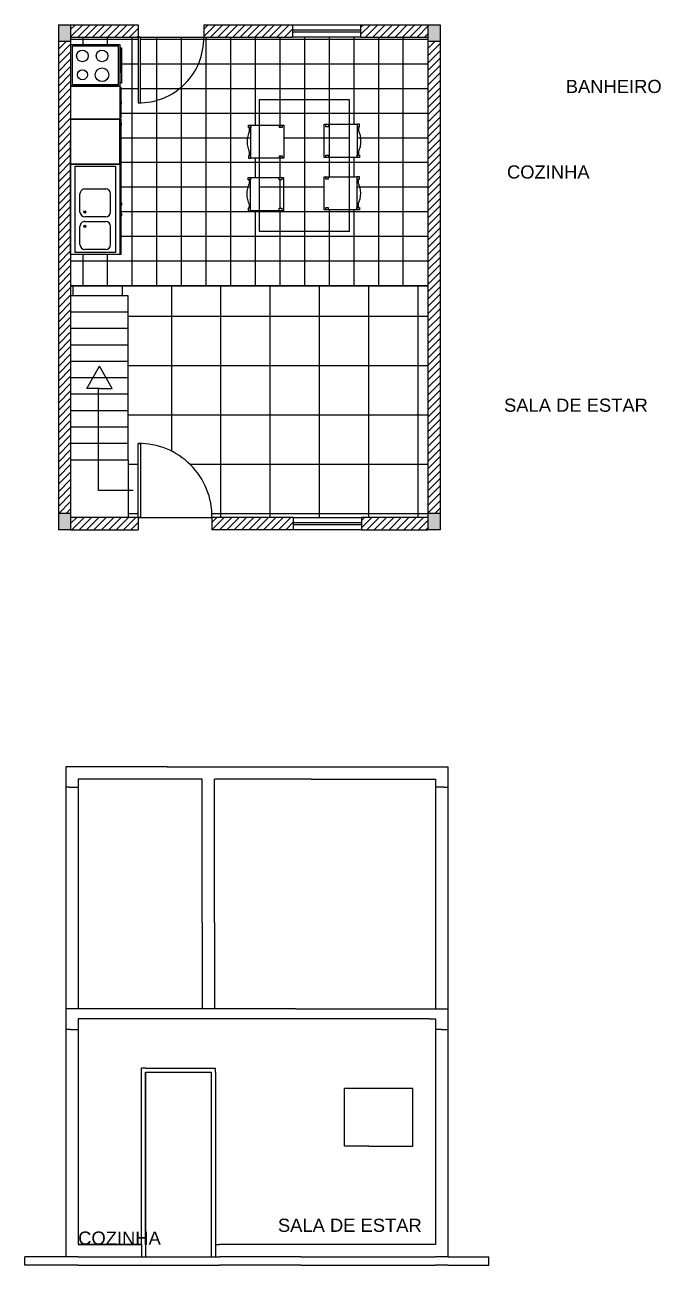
# Model space of a CAD drawing. Header units: millimetres. Extents: x 0 to 3396, y 982 to 2884.
# Drawn here: x 2091.35 to 2099.21, y 982.06 to 997.17 of the extents above; entities that cross this region are included whole.
import ezdxf

# ---------------------------------------------------------------- set-up
doc = ezdxf.new("R2010")
doc.units = ezdxf.units.MM
for name, color, linetype in [('ABERTURA', 5, 'Continuous'), ('ESCADA', 1, 'Continuous'), ('HACHURA', 8, 'Continuous'), ('JANELA', 3, 'Continuous'), ('MOBILIA', 2, 'Continuous'), ('PAREDE', 7, 'Continuous'), ('PISO', 6, 'Continuous'), ('TEXTOS', 2, 'Continuous')]:
    doc.layers.add(name, color=color, linetype=linetype)
doc.styles.add('ARIAL', font='arial.ttf')
pattern_1 = [(0, (2096.259080352711, 993.9938869224709), (0, 0.3), []), (90, (2096.259080352711, 993.9938869224709), (-0.3, 1.83697019872103e-17), [])]

msp = doc.modelspace()

# ---------------------------------------------------------------- hatches: boundary and pattern name
at = {"layer": 'HACHURA'}
h = msp.add_hatch(dxfattribs=at)
h.set_pattern_fill('ANSI31', color=256, scale=0.02)
h.set_pattern_definition([(45, (-32.10096218178842, -8.40814756211887), (-0.04490128060534576, 0.04490128060534577), [])])
h.paths.add_polyline_path([(2094.619080352711, 991.1688229473272), (2093.629080352711, 991.1688229473272), (2093.629080352711, 991.0188229473273), (2094.619080352711, 991.0188229473273)])
h.paths.add_polyline_path([(2096.259080352711, 991.1688229473274), (2095.449080352711, 991.1688229473272), (2095.449080352711, 991.0188229473273), (2096.259080352711, 991.0188229473273)])
h.paths.add_polyline_path([(2092.729080352711, 991.1688229473272), (2091.909080352711, 991.1688229473274), (2091.909080352711, 991.0188229473273), (2092.729080352711, 991.0188229473273)])
h.paths.add_polyline_path([(2096.409080352711, 996.9688229473273), (2096.259080352711, 996.9688229473273), (2096.259080352711, 991.2188229473273), (2096.409080352711, 991.2188229473273)])
h.paths.add_polyline_path([(2096.259080352711, 997.1688229473274), (2095.439080352711, 997.1688229473274), (2095.439080352711, 997.0188229473273), (2096.259080352711, 997.0188229473273)])
h.paths.add_polyline_path([(2094.609080352711, 997.1688229473274), (2093.529080352711, 997.1688229473274), (2093.529080352711, 997.0188229473273), (2094.609080352711, 997.0188229473273)])
h.paths.add_polyline_path([(2092.729080352711, 997.1688229473274), (2091.909080352711, 997.1688229473274), (2091.909080352711, 997.0188229473273), (2092.509080352711, 997.0188229473273), (2092.729080352711, 997.0188229473273)])
h.paths.add_polyline_path([(2091.909080352711, 996.1088229473272), (2091.909080352711, 996.5088229473273), (2091.909080352711, 996.9688229473273), (2091.759080352711, 996.9688229473273), (2091.759080352711, 991.2188229473273), (2091.909080352711, 991.2188229473273), (2091.909080352711, 994.4603229472704), (2091.909044695073, 994.4603229472704), (2091.909044695073, 995.5603229472705)])
h.paths.add_polyline_path([(2099.47318034277, 996.9688239325898), (2099.32318034277, 996.9688239325898), (2099.32318034277, 991.2188239325898), (2099.47318034277, 991.2188239325898)])
h.paths.add_polyline_path([(2100.68318034277, 997.1688239325898), (2099.47318034277, 997.1688239325898), (2099.47318034277, 997.0188239325897), (2100.68318034277, 997.01882393259)])
h.paths.add_polyline_path([(2102.19318034277, 997.1688239325898), (2101.09318034277, 997.1688239325898), (2100.98318034277, 997.1688239325898), (2100.98318034277, 997.0188239325897), (2102.193180342771, 997.0188239325897)])
h.paths.add_polyline_path([(2103.82318034277, 997.1688239325898), (2103.10318034277, 997.1688239325898), (2103.10318034277, 997.0188239325894), (2103.674759006344, 997.0188239325894), (2103.82318034277, 997.0188239325897)])
h.paths.add_polyline_path([(2103.973180342769, 996.9688239325898), (2103.82318034277, 996.9688239325898), (2103.82318034277, 991.2188239325898), (2103.973180342769, 991.2188239325898)])
h.paths.add_polyline_path([(2103.82318034277, 991.1688239325898), (2103.01318034277, 991.1688239325896), (2103.01318034277, 991.0188239325897), (2103.82318034277, 991.0188239325897)])
h.paths.add_polyline_path([(2102.18318034277, 991.1688239325896), (2099.47318034277, 991.1688239325889), (2099.47318034277, 991.0188239325897), (2102.18318034277, 991.0188239325897)])
at = {"layer": 'HACHURA', "transparency": 33554559}
h = msp.add_hatch(color=256, dxfattribs=at)
h.dxf.hatch_style = 1
h.paths.add_polyline_path([(2099.47318034277, 991.2188239325898), (2099.32318034277, 991.2188239325898), (2099.32318034277, 991.0188239325897), (2099.47318034277, 991.0188239325897)])
h.paths.add_polyline_path([(2103.973180342769, 991.2188239325898), (2103.82318034277, 991.2188239325898), (2103.82318034277, 991.0188239325897), (2103.973180342769, 991.0188239325897)])
h.paths.add_polyline_path([(2103.973180342769, 997.1688239325898), (2103.82318034277, 997.1688239325898), (2103.82318034277, 996.9688239325898), (2103.973180342769, 996.9688239325898)])
h.paths.add_polyline_path([(2099.47318034277, 997.1688239325898), (2099.32318034277, 997.1688239325898), (2099.32318034277, 996.9688239325898), (2099.47318034277, 996.9688239325898)])
h.paths.add_polyline_path([(2096.409080352711, 997.1688229473274), (2096.259080352711, 997.1688229473274), (2096.259080352711, 996.9688229473273), (2096.409080352711, 996.9688229473273)])
h.paths.add_polyline_path([(2091.909080352711, 997.1688229473274), (2091.759080352711, 997.1688229473274), (2091.759080352711, 996.9688229473273), (2091.909080352711, 996.9688229473273), (2091.909080352711, 997.0188229473273)])
h.paths.add_polyline_path([(2091.909080352711, 991.2188229473273), (2091.759080352711, 991.2188229473273), (2091.759080352711, 991.0188229473273), (2091.909080352711, 991.0188229473273)])
h.paths.add_polyline_path([(2096.409080352711, 991.2188229473273), (2096.259080352711, 991.2188229473273), (2096.259080352711, 991.0188229473273), (2096.409080352711, 991.0188229473273)])
at = {"layer": 'HACHURA', "transparency": 33554661}
h = msp.add_hatch(dxfattribs=at)
h.set_pattern_fill('_USER', color=6, scale=0.6, double=1, pattern_type=0)
h.set_pattern_definition([(0, (2096.139015022097, 991.2188229473273), (0, 0.6), []), (90, (2096.139015022097, 991.2188229473273), (-0.6, 3.673940397442059e-17), [])])
h.paths.add_polyline_path([(2096.259080352711, 993.9882316772135), (2091.909080352711, 993.9882316772134), (2091.909080352711, 993.8688229473279), (2092.609080352711, 993.8688229473277), (2092.609080352711, 991.8688229473272), (2092.609080352711, 991.1688229473272), (2092.729080352711, 991.1688229473272), (2092.729080352711, 992.0688229473272, -0.4241764030017138), (2093.629080352711, 991.1688229473272), (2094.619080352711, 991.1688229473272), (2095.449080352711, 991.1688229473274), (2096.259080352711, 991.1688229473274)])
h.paths.add_polyline_path([(2101.083180342626, 992.0888077032196), (2101.082368351221, 991.2788239325893), (2101.882695517678, 991.2788239325893, 0.4060490705893778)], flags=17)
h.paths.add_polyline_path([(2103.82318034277, 994.1288239325899), (2101.08318034277, 994.1288239325892), (2101.08318034277, 992.2645996293011), (2101.08318034277, 992.0888077032166, -0.4167939355261314), (2101.882368351221, 991.2488239325891), (2101.082368351221, 991.2488239325891), (2101.082368351221, 991.1688239325894), (2102.18318034277, 991.1688239325896), (2103.01318034277, 991.1688239325898), (2103.82318034277, 991.1688239325898)])
h.paths.add_polyline_path([(2103.82318034277, 997.0188239325897), (2103.10318034277, 997.0188239325895), (2102.19318034277, 997.0188239325897), (2101.08318034277, 997.0188239325897), (2101.08318034277, 994.9788239325884, -0.4270978910578481), (2101.783180342769, 994.2788239325888), (2101.08318034277, 994.2788239325888), (2101.083180342769, 994.2538239325888), (2101.083180342769, 994.2288239325889), (2103.82318034277, 994.2288239325898)])
h.paths.add_polyline_path([(2101.083180342788, 994.9788239325889), (2101.08318034277, 994.3088239325888), (2101.783180342769, 994.3088239325888, 0.4142135623651949)], flags=17)
h = msp.add_hatch(dxfattribs=at)
h.set_pattern_fill('_USER', color=6, scale=0.3, double=1, pattern_type=0)
h.set_pattern_definition(pattern_1)
h.paths.add_polyline_path([(2096.259080352711, 997.0188229473273), (2095.439080352711, 997.0188229473273), (2094.609080352711, 997.0188229473273), (2093.529080352712, 997.0188229473273, -0.4254503773550444), (2092.729080352711, 996.2188229473273), (2092.729080352711, 997.0188229473273), (2091.909080352711, 997.0188229473273), (2091.909080352711, 996.9302227467964), (2092.509115963464, 996.9302227467964), (2092.509115963464, 996.8909421316313), (2092.527115963464, 996.8909421316313), (2092.527115963464, 996.4601626389571), (2092.509115963464, 996.4601626389571), (2092.509115963464, 996.4202227467964), (2092.509115963464, 996.4102227467966), (2092.519114438303, 996.4102227467966), (2092.519114404753, 996.235253082341), (2092.525114398988, 996.2352530811905), (2092.525114398988, 996.205192414819), (2092.519114398988, 996.2051924159695), (2092.519114365437, 996.0302227467977), (2092.509115963464, 996.0302227467977), (2092.509115963464, 996.0202227467979), (2092.518959223962, 996.0202227467979), (2092.518966775949, 995.9720339918), (2092.524966775949, 995.9720339918), (2092.524966775949, 995.9420339918), (2092.518971486959, 995.9419733261694), (2092.519045339833, 995.470722746741), (2092.519039419637, 995.0014105385584), (2092.5290395072, 995.0014105677463), (2092.5290395072, 994.9714105677464), (2092.5190395072, 994.9714105677464), (2092.519039659524, 994.9192227467962), (2092.519120966568, 994.9192227467962), (2092.519121104475, 994.8719741736642), (2092.529121192038, 994.8719742028521), (2092.529121192038, 994.8419742028522), (2092.519121192038, 994.8419742028522), (2092.519122564594, 994.3717227467395), (2091.909080352711, 994.3717227467395), (2091.909080352711, 993.9882316772134), (2096.259080352711, 993.9882316772135)])
h.paths.add_polyline_path([(2094.099645332471, 995.3096381946843), (2094.099645227856, 994.9049466598467), (2094.202162310423, 994.9049466532771), (2094.202162310423, 995.3096381836332)], flags=16)
h.paths.add_polyline_path([(2095.397416415276, 995.5525227590407), (2095.39741651989, 995.9572142938783), (2095.302162310423, 995.9572142999825), (2095.302162310423, 995.5525227693089)], flags=16)
h.paths.add_polyline_path([(2095.394052042236, 994.9145127419043), (2095.39405214685, 995.319204276742), (2095.044085859237, 995.3192042991689), (2095.044085857314, 995.2892042979767), (2095.014085856123, 995.2892042998993), (2095.014085858045, 995.3192043010913), (2094.994052170692, 995.3192043023752), (2094.994052114956, 994.9145127850221), (2095.014085832111, 994.9145127828626), (2095.014085834034, 994.9445127849305), (2095.044085829638, 994.9445127830082), (2095.044085833303, 994.9145127796288)], flags=16)
h.paths.add_polyline_path([(2095.424052122109, 994.9145127399821), (2095.394052120917, 994.9145127419043), (2095.394052122839, 994.9445127430969), (2095.409052120264, 994.9445127421355), (2095.409052122988, 994.9870214476872, 0.2411352556623428), (2095.4090521428, 995.2466955865214), (2095.409052142352, 995.289204274589), (2095.394052144927, 995.2892042755503), (2095.39405214685, 995.319204276742), (2095.424052148041, 995.3192042748198), (2095.424052146119, 995.2892042736277), (2095.409052142352, 995.289204274589), (2095.4090521428, 995.2466955865214, -0.2411352556623428), (2095.409052122988, 994.9870214476872), (2095.409052120264, 994.9445127421355), (2095.424052124031, 994.9445127411742)], flags=16)
h.paths.add_polyline_path([(2095.427416495149, 995.5525227571185), (2095.397416493957, 995.5525227590407), (2095.397416495879, 995.5825227602332), (2095.412416493304, 995.5825227592719), (2095.412416496028, 995.6250314648236, 0.2411352556623688), (2095.41241651584, 995.8847056036577), (2095.412416515393, 995.9272142917254), (2095.397416517967, 995.9272142926867), (2095.39741651989, 995.9572142938783), (2095.427416521082, 995.9572142919561), (2095.42741651916, 995.927214290764), (2095.412416515393, 995.9272142917254), (2095.41241651584, 995.8847056036577, -0.241135255662369), (2095.412416496028, 995.6250314648236), (2095.412416493304, 995.5825227592719), (2095.427416497071, 995.5825227583106)], flags=16)
h.paths.add_polyline_path([(2094.479611516661, 994.9049466354973), (2094.449611515469, 994.9049466374199), (2094.449611517392, 994.934946638612), (2094.479611518584, 994.9349466366893)], flags=16)
h.paths.add_polyline_path([(2095.047450206343, 995.552522798952), (2095.017450205151, 995.5525228008747), (2095.017450207074, 995.5825228020668), (2095.047450202678, 995.5825228001446)], flags=16)
h.paths.add_polyline_path([(2094.479611540673, 995.2796381516582), (2094.449611545068, 995.2796381535804), (2094.449611541403, 995.309638154773), (2094.479611542595, 995.3096381528503)], flags=16)
h.paths.add_polyline_path([(2094.099645227856, 994.9049466598467), (2094.069645226665, 994.9049466617689), (2094.069645228587, 994.934946662961), (2094.084645232354, 994.9349466619997), (2094.084645231907, 994.9774553500673, -0.2411352556623161), (2094.084645251718, 995.2371294889015), (2094.084645254442, 995.2796381944531), (2094.069645250675, 995.2796381954145), (2094.069645252598, 995.3096381966066), (2094.09964525379, 995.3096381946843), (2094.099645251868, 995.2796381934918), (2094.084645254442, 995.2796381944531), (2094.084645251718, 995.2371294889015, 0.2411352556623156), (2094.084645231907, 994.9774553500673), (2094.084645232354, 994.9349466619997), (2094.099645229779, 994.9349466610383)], flags=16)
h.paths.add_polyline_path([(2094.103009705511, 995.9476482118207), (2094.103009600897, 995.5429566769831), (2094.45297588851, 995.5429566545562), (2094.452975890432, 995.5729566557484), (2094.482975891624, 995.5729566538257), (2094.482975889702, 995.5429566526337), (2094.503009577055, 995.5429566513499), (2094.503009632791, 995.9476481687029), (2094.482975915636, 995.9476481708624), (2094.482975913713, 995.9176481687946), (2094.452975918109, 995.9176481707168), (2094.452975914443, 995.9476481740962)], flags=16)
h.paths.add_polyline_path([(2095.047450230355, 995.927214315113), (2095.017450229163, 995.9272143170357), (2095.017450231085, 995.9572143182278), (2095.047450232277, 995.9572143163051)], flags=16)
h.paths.add_polyline_path([(2094.103009600897, 995.5429566769831), (2094.073009599705, 995.5429566789053), (2094.073009601627, 995.5729566800974), (2094.088009605394, 995.572956679136), (2094.088009604947, 995.6154653672037, -0.2411352556623161), (2094.088009624759, 995.8751395060378), (2094.088009627483, 995.9176482115895), (2094.073009623716, 995.9176482125508), (2094.073009625638, 995.9476482137429), (2094.10300962683, 995.9476482118207), (2094.103009624908, 995.9176482106282), (2094.088009627483, 995.9176482115895), (2094.088009624759, 995.8751395060378, 0.2411352556623156), (2094.088009604947, 995.6154653672037), (2094.088009605394, 995.572956679136), (2094.103009602819, 995.5729566781747)], flags=16)
h = msp.add_hatch(dxfattribs=at)
h.set_pattern_fill('_USER', color=6, scale=0.3, double=1, pattern_type=0)
h.set_pattern_definition(pattern_1)
h.paths.add_polyline_path([(2093.529080352711, 997.0188229473762), (2092.759080352711, 997.0188229473291), (2092.759080352711, 996.2188229473273, 0.4142135623914376)])

# ---------------------------------------------------------------- linework, layer by layer
at = {"layer": 'ABERTURA'}
for p, q in [((2092.729080352711, 997.0188229473273), (2092.729080352711, 996.2188229473273)), ((2092.759080352711, 997.0188229473273), (2092.729080352711, 997.0188229473273)), ((2092.759080352711, 996.2188229473273), (2092.759080352711, 997.0188229473273)), ((2092.729080352711, 996.2188229473273), (2092.759080352711, 996.2188229473273)), ((2092.729080352711, 991.1688229473272), (2092.729080352711, 992.0688229473272)), ((2092.729080352711, 992.0688229473272), (2092.759080352711, 992.0688229473272)), ((2092.759080352711, 992.0688229473272), (2092.759080352711, 991.1688229473272)), ((2092.759080352711, 991.1688229473272), (2092.729080352711, 991.1688229473272)), ((2092.820824255553, 984.4636602085117), (2092.770824255552, 984.4636602085116)), ((2092.770824255552, 984.4563919214357), (2092.770824255552, 984.4636602085118)), ((2092.770824255553, 984.4136602085115), (2092.770824255552, 984.4563919214357)), ((2092.770824255552, 982.3136602085114), (2092.770824255553, 984.4136602085115)), ((2092.820824255553, 984.4636602085117), (2093.620824255554, 984.4636602085118)), ((2092.820824255553, 984.4136602085115), (2092.820824255552, 982.3136602085114)), ((2092.820824255552, 982.3136602085114), (2092.820824255553, 984.4136602085115)), ((2092.820824255553, 984.4136602085115), (2093.620824255554, 984.4136602085116)), ((2092.820824255552, 982.3136602085114), (2092.820824255553, 984.4136602085115)), ((2093.620824255554, 984.4636602085118), (2093.670824255554, 984.4636602085118)), ((2093.620824255554, 984.4136602085116), (2093.620824255554, 982.3136602085116)), ((2093.670824255554, 984.4136602085116), (2093.670824255554, 984.4636602085119)), ((2093.670824255554, 984.4136602085116), (2093.670824255554, 982.3136602085116)), ((2092.770824255552, 982.3136602085114), (2092.770824255552, 982.1636602085116)), ((2092.820824255553, 982.3136602085114), (2092.820824255553, 982.1636602085116)), ((2093.620824255554, 982.3136602085116), (2093.620824255554, 982.1636602085114)), ((2093.670824255554, 982.3136602085115), (2093.670824255554, 982.1636602085114))]:
    msp.add_line(p, q, dxfattribs=at)
for centre, radius, start, end in [((2092.744080352712, 997.0038229473274), 0.7851432990226253, 268.9053094081337, 1.094690591840458), ((2092.744080352711, 991.1838229473273), 0.8851271095159045, 359.0289780689204, 90.97102193107959)]:
    msp.add_arc(centre, radius, start, end, dxfattribs=at)
at = {"layer": 'ESCADA'}
for p, q in [((2092.609080352711, 993.8688229473277), (2091.909080352711, 993.8688229473279)), ((2092.609080352711, 991.8688229473272), (2092.609080352711, 993.8688229473277)), ((2092.609080352711, 993.6688229473276), (2091.909080352711, 993.6688229473278)), ((2092.609080352711, 993.4688229473276), (2091.909080352711, 993.4688229473278)), ((2092.609080352711, 993.2688229473275), (2091.909080352711, 993.2688229473277)), ((2092.609080352711, 993.0688229473275), (2091.909080352711, 993.0688229473277)), ((2092.609080352711, 992.8688229473274), (2091.909080352711, 992.8688229473277)), ((2092.609080352711, 992.6688229473274), (2091.909080352711, 992.6688229473276)), ((2092.609080352711, 992.4688229473273), (2091.909080352711, 992.4688229473276)), ((2092.609080352711, 992.2688229473273), (2091.909080352711, 992.2688229473275)), ((2092.609080352711, 992.0688229473272), (2091.909080352711, 992.0688229473275)), ((2092.609080352711, 991.8688229473272), (2091.909080352711, 991.8688229473274)), ((2092.609080352711, 991.8688229473272), (2092.609080352711, 991.1688229473274))]:
    msp.add_line(p, q, dxfattribs=at)
at = {"layer": 'JANELA'}
for p, q in [((2094.609080352711, 997.1688229473274), (2095.439080352711, 997.1688229473274)), ((2094.609080352711, 997.1088229473274), (2095.439080352711, 997.1088229473274)), ((2095.439080352711, 997.0788229473272), (2094.609080352711, 997.0788229473272)), ((2095.439080352711, 997.0188229473273), (2094.609080352711, 997.0188229473273)), ((2094.619080352711, 991.1688229473274), (2095.449080352711, 991.1688229473274)), ((2094.619080352711, 991.1088229473274), (2095.449080352711, 991.1088229473274)), ((2095.449080352711, 991.0788229473272), (2094.619080352711, 991.0788229473272)), ((2095.449080352711, 991.0188229473273), (2094.619080352711, 991.0188229473273)), ((2095.243230495196, 983.5136602085114), (2095.243230495197, 984.2136602085114)), ((2096.073230495197, 984.2136602085114), (2095.243230495196, 984.2136602085114)), ((2096.073230495197, 983.5136602085114), (2096.073230495197, 984.2136602085114)), ((2095.540824255553, 983.5136602085114), (2095.243230495196, 983.5136602085113)), ((2095.540824255553, 983.5136602085114), (2096.073230495197, 983.5136602085114))]:
    msp.add_line(p, q, dxfattribs=at)
at = {"layer": 'MOBILIA'}
for p, q in [((2091.932364709673, 996.4392563689293), (2091.932364709673, 996.9111891246633)), ((2091.932364709673, 996.9111891246633), (2092.485867217255, 996.9111891246633)), ((2092.485867217255, 996.9111891246633), (2092.485867217255, 996.4392563689293)), ((2092.509115963464, 996.8909421316313), (2092.509115963464, 996.4601626389571)), ((2092.521115963464, 996.8429421316313), (2092.509115963464, 996.8429421316313)), ((2092.521115963464, 996.8269421316312), (2092.509115963464, 996.8269421316312)), ((2092.521115963464, 996.8899421316313), (2092.521115963464, 996.8429421316313)), ((2092.521115963464, 996.7789421316312), (2092.521115963464, 996.8269421316312)), ((2092.521115963464, 996.7789421316312), (2092.509115963464, 996.7789421316312)), ((2092.521115963464, 996.7629421316313), (2092.509115963464, 996.7629421316313)), ((2092.521115963464, 996.7149421316313), (2092.509115963464, 996.7149421316313)), ((2092.521115963464, 996.6989421316313), (2092.509115963464, 996.6989421316313)), ((2092.521115963464, 996.6509421316313), (2092.509115963464, 996.6509421316313)), ((2092.521115963464, 996.7149421316313), (2092.521115963464, 996.7629421316313)), ((2092.521115963464, 996.6509421316313), (2092.521115963464, 996.6989421316313)), ((2092.521115963464, 996.6349421316312), (2092.509115963464, 996.6349421316312)), ((2092.521115963464, 996.5869421316312), (2092.509115963464, 996.5869421316312)), ((2092.510911159792, 996.5378399196733, -0.000788904377318711), (2092.509115963464, 996.5378399196733)), ((2092.510911159792, 996.4601626389571, -0.0004999999773186), (2092.510911159792, 996.5378399196733, -0.000499999977318711)), ((2092.521115963464, 996.5869421316312), (2092.521115963464, 996.6349421316312)), ((2092.485867217255, 996.4392563689293), (2091.932364709673, 996.4392563689293)), ((2092.509115963464, 996.4102227467966), (2092.509115963464, 996.0302227467977)), ((2092.519114398988, 996.2051924159695), (2092.519114404753, 996.235253082341)), ((2094.202162310423, 996.2562534252505), (2094.202162310423, 994.6562534252505)), ((2095.302162310423, 996.2562534252504), (2094.202162310423, 996.2562534252505)), ((2095.302162310423, 994.6562534252505), (2095.302162310423, 996.2562534252504)), ((2092.508960821988, 995.470722746741), (2092.508959223962, 996.0202227467977)), ((2092.518971486959, 995.9419733261694), (2092.518966775949, 995.9720339918)), ((2094.088009624759, 995.8751395060376), (2094.088009627483, 995.9176482187418, -1.311341590870539e-09)), ((2095.412416515393, 995.9272142988776, -9.015202362405726e-09), (2095.41241651584, 995.8847055625525, 1.192092735635696e-08)), ((2094.088009605394, 995.5729566719838, -9.015202362405726e-09), (2094.088009604947, 995.6154654083089, 1.192092735635696e-08)), ((2095.412416496028, 995.6250314648238), (2095.412416493304, 995.5825227521196, -1.311341590870539e-09)), ((2091.964059176365, 994.3953727467396), (2091.964059176365, 995.4480727467395)), ((2091.964059176365, 995.4480727467395), (2092.454059176365, 995.4480727467395)), ((2092.454059176365, 995.4480727467395), (2092.454059176365, 994.3953727467396)), ((2092.509038046904, 995.4717227467396), (2092.509038046904, 994.9242227466842)), ((2094.084645251718, 995.2371294889012), (2094.084645254442, 995.2796382016054, -1.311341590870539e-09)), ((2095.409052142352, 995.2892042817413, -9.015202362405726e-09), (2095.4090521428, 995.2466955454162, 1.192092735635696e-08)), ((2092.082715604593, 995.1703783881352), (2092.335402748137, 995.1703783881352)), ((2092.022715604593, 994.8890112303208), (2092.022715604593, 995.110378388135)), ((2092.395402748137, 994.8890112303208), (2092.395402748137, 995.110378388135)), ((2092.5190395072, 994.9714105677464), (2092.51903941946, 995.0014712341177)), ((2094.084645232354, 994.9349466548474, -9.015202362405726e-09), (2094.084645231907, 994.9774553911725, 1.192092735635696e-08)), ((2095.409052122988, 994.9870214476874), (2095.409052120264, 994.9445127349833, -1.311341590870539e-09)), ((2092.335402748137, 994.8290112303208), (2092.082715604593, 994.8290112303208)), ((2092.509038046904, 994.9192227467962), (2092.509038046904, 994.3717227467395)), ((2092.51903964493, 994.9242227466842), (2092.51903964493, 994.9242227466842)), ((2092.519121192038, 994.8419742028522), (2092.519121104298, 994.8720348692237)), ((2092.022715604593, 994.493067105344), (2092.022715604593, 994.7144342631583)), ((2092.082715604593, 994.7744342631585), (2092.335402748137, 994.7744342631585)), ((2092.395402748137, 994.493067105344), (2092.395402748137, 994.7144342631583)), ((2094.202162310423, 994.6562534252505), (2095.302162310423, 994.6562534252505)), ((2092.454059176365, 994.3953727467396), (2091.964059176365, 994.3953727467396)), ((2092.335402748137, 994.4330671053441), (2092.082715604593, 994.4330671053441)), ((2092.104350931742, 992.7391845448913), (2092.260287912499, 993.0098695193949)), ((2092.416224893255, 992.7391845448913), (2092.260287912499, 993.0098695193949)), ((2092.260287912499, 992.7391845448913), (2092.104350931742, 992.7391845448913)), ((2092.246011770372, 991.4963320507686), (2092.246011770372, 992.7381672588067)), ((2092.260287912499, 992.7391845448913), (2092.416224893255, 992.7391845448913)), ((2092.671538554107, 991.4963320507686), (2092.246011770372, 991.4963320507686))]:
    msp.add_line(p, q, dxfattribs=at)
for points in [[(2092.521115963464, 996.8909421316313), (2092.521115963464, 996.8899421316313), (2092.527115963464, 996.8899421316313), (2092.527115963464, 996.4601626389571), (2092.509115963464, 996.4601626389571), (2092.509115963464, 996.4202227467964), (2091.909115963464, 996.4202227467964), (2091.909115963464, 996.9302227467964), (2092.509115963464, 996.9302227467964), (2092.509115963464, 996.8909421316313)], [(2092.525114398988, 996.205192414819), (2092.519114398988, 996.2051924159695), (2092.519114365437, 996.0302227467977), (2092.509115963464, 996.0302227467977), (2092.509115963464, 996.0202227467972), (2091.909115963464, 996.0202227467963), (2091.909115963464, 996.4202227467964), (2092.509115963464, 996.4202227467964), (2092.509115963464, 996.4102227467966), (2092.519114438303, 996.4102227467966), (2092.519114404753, 996.235253082341), (2092.525114398988, 996.2352530811905)]]:
    msp.add_lwpolyline(points, close=True, dxfattribs=at)
for points in [[(2092.518971486959, 995.9419733261694), (2092.519045339833, 995.470722746741), (2091.909080305826, 995.4707227467396), (2091.909115963464, 996.0202227467963), (2092.518959223962, 996.0202227467979), (2092.518966775949, 995.9720339918), (2092.524966775949, 995.9720339918), (2092.524966775949, 995.9420339918), (2092.518971477599, 995.9420330522363)], [(2095.047450232277, 995.9572143163051), (2095.047450230355, 995.927214315113), (2095.017450229163, 995.9272143170357), (2095.017450231085, 995.9572143182278), (2095.04745022669, 995.9572143163051)], [(2092.519121104475, 994.8719741736642), (2092.529121192038, 994.8719742028521), (2092.529121192038, 994.8419742028522), (2092.519121192038, 994.8419742028522), (2092.519122564594, 994.3717227467395), (2091.909080305826, 994.3717227467395), (2091.909080305826, 995.4717227467396), (2092.519038046904, 995.4717227467396), (2092.519039419637, 995.0014105385584), (2092.5290395072, 995.0014105677463), (2092.5290395072, 994.9714105677464), (2092.5190395072, 994.9714105677464), (2092.51903964493, 994.9242227466842), (2092.509038046904, 994.9242227466842), (2092.509038046904, 994.9192227467962), (2092.519120966568, 994.9192227467962), (2092.519121104298, 994.8720348692237)], [(2094.45297588851, 995.5429566545563), (2094.452975890432, 995.5729566557484), (2094.482975891624, 995.5729566538257), (2094.482975889702, 995.5429566526336), (2094.452975894097, 995.5429566545563)], [(2095.044085859237, 995.3192042991687), (2095.044085857314, 995.2892042979767), (2095.014085856123, 995.2892042998993), (2095.014085858045, 995.3192043010914), (2095.044085853649, 995.3192042991687)], [(2094.449611515469, 994.9049466374199), (2094.449611517392, 994.934946638612), (2094.479611518584, 994.9349466366893), (2094.479611516661, 994.9049466354973), (2094.449611521057, 994.9049466374199)]]:
    msp.add_lwpolyline(points, dxfattribs=at)
for points, elevation in [([(2094.103009624908, 995.9176482106282), (2094.073009623716, 995.9176482125508), (2094.073009625638, 995.9476482137429), (2094.10300962683, 995.9476482118207), (2094.103009624908, 995.9176482106282)], -1.311341590870539e-09), ([(2094.503009606857, 995.5429566513499), (2094.103009600897, 995.5429566769831), (2094.103009705511, 995.9476482118203), (2094.503009632791, 995.9476481687029), (2094.503009577055, 995.5429566513499)], -1.311341590870537e-09), ([(2094.452975918109, 995.9176481707173), (2094.452975914443, 995.9476481719093), (2094.482975915636, 995.9476481699867), (2094.482975913713, 995.9176481687946), (2094.452975912521, 995.9176481707168)], -1.311341590870537e-09), ([(2094.99741651393, 995.9572143195115), (2095.39741651989, 995.9572142938783), (2095.397416415276, 995.5525227590412), (2094.997416487996, 995.5525228021585), (2094.997416543732, 995.9572143195115)], -1.311341590870537e-09), ([(2095.39741651989, 995.9572142938783), (2095.397416517967, 995.9272142926867), (2095.42741651916, 995.927214290764), (2095.427416521082, 995.9572142919561), (2095.39741651989, 995.9572142938783)], -1.032654406429857e-08), ([(2095.047450202678, 995.5825228001441), (2095.047450206343, 995.552522798952), (2095.017450205151, 995.5525228008747), (2095.017450207074, 995.5825228020668), (2095.047450208266, 995.5825228001446)], -1.311341590870537e-09), ([(2095.397416495879, 995.5825227602332), (2095.427416497071, 995.5825227583106), (2095.427416495149, 995.5525227571185), (2095.397416493957, 995.5525227590407), (2095.397416495879, 995.5825227602332)], -1.311341590870539e-09), ([(2094.103009600897, 995.5429566769831), (2094.103009602819, 995.5729566781747), (2094.073009601627, 995.5729566800974), (2094.073009599705, 995.5429566789053), (2094.103009600897, 995.5429566769831)], -1.032654406429857e-08), ([(2094.099645251868, 995.2796381934918), (2094.069645250675, 995.2796381954145), (2094.069645252598, 995.3096381966066), (2094.09964525379, 995.3096381946843), (2094.099645251868, 995.2796381934918)], -1.311341590870539e-09), ([(2094.499645233817, 994.9049466342135), (2094.099645227856, 994.9049466598467), (2094.099645332471, 995.3096381946839), (2094.499645259751, 995.3096381515666), (2094.499645204015, 994.9049466342135)], -1.311341590870537e-09), ([(2094.449611545068, 995.2796381535809), (2094.449611541403, 995.309638154773), (2094.479611542595, 995.3096381528503), (2094.479611540673, 995.2796381516582), (2094.44961153948, 995.2796381535804)], -1.311341590870537e-09), ([(2094.994052140889, 995.3192043023752), (2095.39405214685, 995.319204276742), (2095.394052042236, 994.9145127419048), (2094.994052114956, 994.9145127850221), (2094.994052170692, 995.3192043023752)], -1.311341590870537e-09), ([(2095.39405214685, 995.319204276742), (2095.394052144927, 995.2892042755503), (2095.424052146119, 995.2892042736277), (2095.424052148041, 995.3192042748198), (2095.39405214685, 995.319204276742)], -1.032654406429857e-08), ([(2094.099645227856, 994.9049466598467), (2094.099645229779, 994.9349466610383), (2094.069645228587, 994.934946662961), (2094.069645226665, 994.9049466617689), (2094.099645227856, 994.9049466598467)], -1.032654406429857e-08), ([(2095.044085829638, 994.9445127830078), (2095.044085833303, 994.9145127818157), (2095.014085832111, 994.9145127837384), (2095.014085834034, 994.9445127849305), (2095.044085835226, 994.9445127830082)], -1.311341590870537e-09), ([(2095.394052122839, 994.9445127430969), (2095.424052124031, 994.9445127411742), (2095.424052122109, 994.9145127399821), (2095.394052120917, 994.9145127419043), (2095.394052122839, 994.9445127430969)], -1.311341590870539e-09)]:
    msp.add_lwpolyline(points, dxfattribs=dict(at, elevation=elevation))
for centre, radius in [((2092.051821639149, 996.7899950235739, -0.0004999999562652485), 0.07064706059501269), ((2092.290820015946, 996.7899950235739, -0.0004999999562652485), 0.07064706059501447), ((2092.290820015946, 996.5604504700203, -0.0004999999562652485), 0.08323238580864789), ((2092.051821639149, 996.5604504700203, -0.0004999999562652485), 0.06118100129542547), ((2092.082715604593, 994.8890112303208), 0.0126251779293089), ((2092.082715604593, 994.8890112303208), 0.007625177929308902), ((2092.082715604593, 994.7144342631583), 0.0126251779293089), ((2092.082715604593, 994.7144342631583), 0.007625177929308902)]:
    msp.add_circle(centre, radius, dxfattribs=at)
for centre, radius, start, end in [((2095.158850233803, 995.7548685535868), 0.2848745670591316, 332.8855552011645, 27.11443605613988), ((2094.341575886984, 995.7453024172746), 0.2848745670591316, 152.8855552011764, 207.1144360561401), ((2092.082715604593, 995.110378388135), 0.06, 90, 180.0000000000261), ((2092.335402748137, 995.110378388135), 0.06, 0, 90), ((2094.338211513943, 995.1072924001382), 0.2848745670591316, 152.8855552011764, 207.1144360561401), ((2095.155485860763, 995.1168585364504), 0.2848745670591316, 332.8855552011645, 27.11443605613409), ((2092.082715604593, 994.8890112303208), 0.06, 180.0000000000261, 270), ((2092.335402748137, 994.8890112303208), 0.06, 270, 0), ((2092.082715604593, 994.7144342631583), 0.06, 90, 180.0000000000261), ((2092.335402748137, 994.7144342631583), 0.06, 0, 90), ((2092.082715604593, 994.493067105344), 0.06, 180.0000000000261, 270), ((2092.335402748137, 994.493067105344), 0.06, 270, 0)]:
    msp.add_arc(centre, radius, start, end, dxfattribs=at)
at = {"layer": 'PAREDE'}
for p, q in [((2091.759080352711, 997.1688229473274), (2091.909080352711, 997.1688229473274)), ((2091.759080352711, 997.1688229473274), (2091.759080352711, 991.0188229473273)), ((2091.909080352711, 997.1688229473274), (2092.729080352711, 997.1688229473274)), ((2091.909080352711, 997.1688229473274), (2091.909080352711, 991.0188229473273)), ((2092.729080352711, 997.1688229473274), (2092.729080352711, 997.0188229473273)), ((2093.529080352711, 997.1688229473274), (2094.609080352711, 997.1688229473274)), ((2093.529080352711, 997.1688229473274), (2093.529080352711, 997.0188229473273)), ((2094.609080352711, 997.1688229473274), (2094.609080352711, 997.0188229473273)), ((2095.439080352711, 997.1688229473274), (2096.259080352711, 997.1688229473274)), ((2095.439080352711, 997.1688229473274), (2095.439080352711, 997.0188229473273)), ((2096.259080352711, 997.1688229473274), (2096.409080352711, 997.1688229473274)), ((2096.259080352711, 997.1688229473274), (2096.259080352711, 991.0188229473273)), ((2096.409080352711, 997.1688229473274), (2096.409080352711, 991.0188229473273)), ((2091.759080352711, 996.9688229473273), (2091.909080352711, 996.9688229473273)), ((2091.909080352711, 997.0188229473273), (2092.729080352711, 997.0188229473273)), ((2093.529080352711, 997.0188229473273), (2094.609080352711, 997.0188229473273)), ((2095.439080352711, 997.0188229473273), (2096.259080352711, 997.0188229473273)), ((2096.259080352711, 996.9688229473273), (2096.409080352711, 996.9688229473273)), ((2091.909080352711, 991.2188229473273), (2091.759080352711, 991.2188229473273)), ((2096.409080352711, 991.2188229473273), (2096.259080352711, 991.2188229473273)), ((2092.729080352711, 991.1688229473272), (2091.909080352711, 991.1688229473274)), ((2092.729080352711, 991.1688229473274), (2092.729080352711, 991.0188229473273)), ((2094.619080352711, 991.1688229473272), (2093.629080352711, 991.1688229473272)), ((2093.629080352711, 991.1688229473274), (2093.629080352711, 991.0188229473273)), ((2094.619080352711, 991.1688229473274), (2094.619080352711, 991.0188229473273)), ((2096.259080352711, 991.1688229473274), (2095.449080352711, 991.1688229473272)), ((2095.449080352711, 991.1688229473274), (2095.449080352711, 991.0188229473273)), ((2091.909080352711, 991.0188229473273), (2091.759080352711, 991.0188229473273)), ((2091.909080352711, 991.0188229473273), (2092.729080352711, 991.0188229473273)), ((2094.619080352711, 991.0188229473273), (2093.629080352711, 991.0188229473273)), ((2095.449080352711, 991.0188229473273), (2096.259080352711, 991.0188229473273)), ((2096.409080352711, 991.0188229473273), (2096.259080352711, 991.0188229473273)), ((2091.850824255553, 988.1336602085115), (2091.850824255553, 982.1636602085115)), ((2092.000824255553, 988.1336602085115), (2091.850824255553, 988.1336602085115)), ((2093.084804277592, 988.1336602085115), (2092.000824255553, 988.1336602085115)), ((2093.084804277592, 988.1336602085115), (2096.500824255552, 988.1336602085115)), ((2096.500824255552, 988.1336602085115), (2096.500824255553, 982.1636602085115)), ((2091.890265239828, 987.8836602085115), (2091.850824255553, 987.8836602085115)), ((2091.890265239828, 987.8836602085115), (2092.000824255553, 987.8836602085116)), ((2092.000824255553, 987.9836602085117), (2092.000824255553, 985.1836602085112)), ((2093.510824255553, 987.9836602085114), (2092.000824255553, 987.9836602085115)), ((2093.510824255553, 986.2362959759664), (2093.510824255553, 987.9836602085115)), ((2094.835726884273, 987.9836602085115), (2093.660824255554, 987.9836602085114)), ((2093.660824255554, 986.2362959759664), (2093.660824255554, 987.9836602085115)), ((2094.835726884273, 987.9836602085115), (2096.350824255553, 987.9836602085115)), ((2096.350824255553, 987.9836602085117), (2096.350824255553, 985.1836602085114)), ((2096.450632552149, 987.8836602085114), (2096.350824255553, 987.8836602085113)), ((2096.450632552149, 987.8836602085114), (2096.500824255552, 987.8836602085114)), ((2093.510824255553, 986.2362959759664), (2093.510824255553, 985.1836602085116)), ((2093.660824255554, 986.2362959759664), (2093.660824255554, 985.1836602085116)), ((2092.000824255553, 985.1836602085115), (2091.850824255553, 985.1836602085115)), ((2094.649760311531, 985.1836602085116), (2092.000824255553, 985.1836602085115)), ((2094.649760311531, 985.1836602085116), (2096.350824255553, 985.1836602085115)), ((2096.350824255553, 985.1836602085115), (2096.500824255553, 985.1836602085115)), ((2096.272813964021, 985.0636602085116), (2092.000824255553, 985.0636602085116)), ((2092.000824255553, 985.0636602085117), (2092.000824255553, 982.3136602085117)), ((2096.272813964021, 985.0636602085116), (2096.350824255553, 985.0636602085116)), ((2096.350824255553, 985.0636602085115), (2096.350824255553, 982.3136602085116)), ((2091.906484241809, 984.9336602085115), (2091.850824255553, 984.9336602085115)), ((2091.906484241809, 984.9336602085115), (2092.000824255553, 984.9336602085115)), ((2096.425824255553, 984.9336602085115), (2096.350824255554, 984.9336602085116)), ((2096.425824255553, 984.9336602085115), (2096.500824255553, 984.9336602085115)), ((2092.770824255552, 982.3136602085114), (2092.000824255553, 982.3136602085116)), ((2092.000824255553, 982.3136602085117), (2092.770824255552, 982.3136602085116)), ((2093.670824255554, 982.3136602085115), (2093.720824255553, 982.3136602085116)), ((2094.710824255553, 982.3136602085114), (2093.720824255553, 982.3136602085114)), ((2095.540824255553, 982.3136602085114), (2094.710824255553, 982.3136602085114)), ((2096.350824255553, 982.3136602085116), (2095.540824255553, 982.3136602085114)), ((2091.350824255553, 982.0636602085115), (2091.350824255553, 982.1636602085115)), ((2091.850824255553, 982.1636602085115), (2091.350824255553, 982.1636602085115)), ((2092.000824255553, 982.1636602085115), (2091.850824255553, 982.1636602085115)), ((2092.000824255553, 982.1636602085115), (2092.820824255553, 982.1636602085115)), ((2092.820824255553, 982.1636602085115), (2093.720824255553, 982.1636602085114)), ((2094.710824255553, 982.1636602085115), (2093.720824255553, 982.1636602085115)), ((2094.710824255553, 982.1636602085115), (2095.540824255553, 982.1636602085115)), ((2095.540824255553, 982.1636602085115), (2096.350824255553, 982.1636602085115)), ((2096.500824255553, 982.1636602085115), (2096.350824255553, 982.1636602085115)), ((2096.500824255553, 982.1636602085115), (2097.000824255553, 982.1636602085115)), ((2097.000824255553, 982.0636602085115), (2097.000824255553, 982.1636602085115)), ((2091.850824255553, 982.0636602085115), (2091.350824255553, 982.0636602085115)), ((2092.000824255553, 982.0636602085115), (2091.850824255553, 982.0636602085115)), ((2092.000824255553, 982.0636602085115), (2092.820824255553, 982.0636602085115)), ((2092.820824255553, 982.0636602085115), (2093.720824255553, 982.0636602085114)), ((2094.710824255553, 982.0636602085115), (2093.720824255553, 982.0636602085115)), ((2094.710824255553, 982.0636602085115), (2095.540824255553, 982.0636602085115)), ((2095.540824255553, 982.0636602085115), (2096.350824255553, 982.0636602085115)), ((2096.500824255553, 982.0636602085115), (2096.350824255553, 982.0636602085115)), ((2096.500824255553, 982.0636602085115), (2097.000824255553, 982.0636602085115))]:
    msp.add_line(p, q, dxfattribs=at)
at = {"layer": 'PISO'}
for p, q in [((2092.729080352711, 997.0188229473273), (2093.52908035271, 997.0188229473762)), ((2091.909080352711, 993.9882316772134), (2096.259080352711, 993.9882316772135)), ((2092.729080352711, 991.1688229473272), (2093.629080352711, 991.1688229473136))]:
    msp.add_line(p, q, dxfattribs=at)

# ---------------------------------------------------------------- texts
at = {"layer": 'TEXTOS', "style": 'ARIAL'}
for s, p in [('BANHEIRO', (2097.937040122127, 996.3385660402382)), ('COZINHA ', (2097.221362929071, 995.2968076105673)), ('SALA DE ESTAR', (2097.185580090471, 992.4566138793429)), ('SALA DE ESTAR', (2094.432501889806, 982.4698165457482)), ('COZINHA ', (2092.000824255553, 982.3136602085118))]:
    msp.add_text(s, height=0.16, dxfattribs=at).set_placement(p)

doc.saveas('drawing.dxf')
